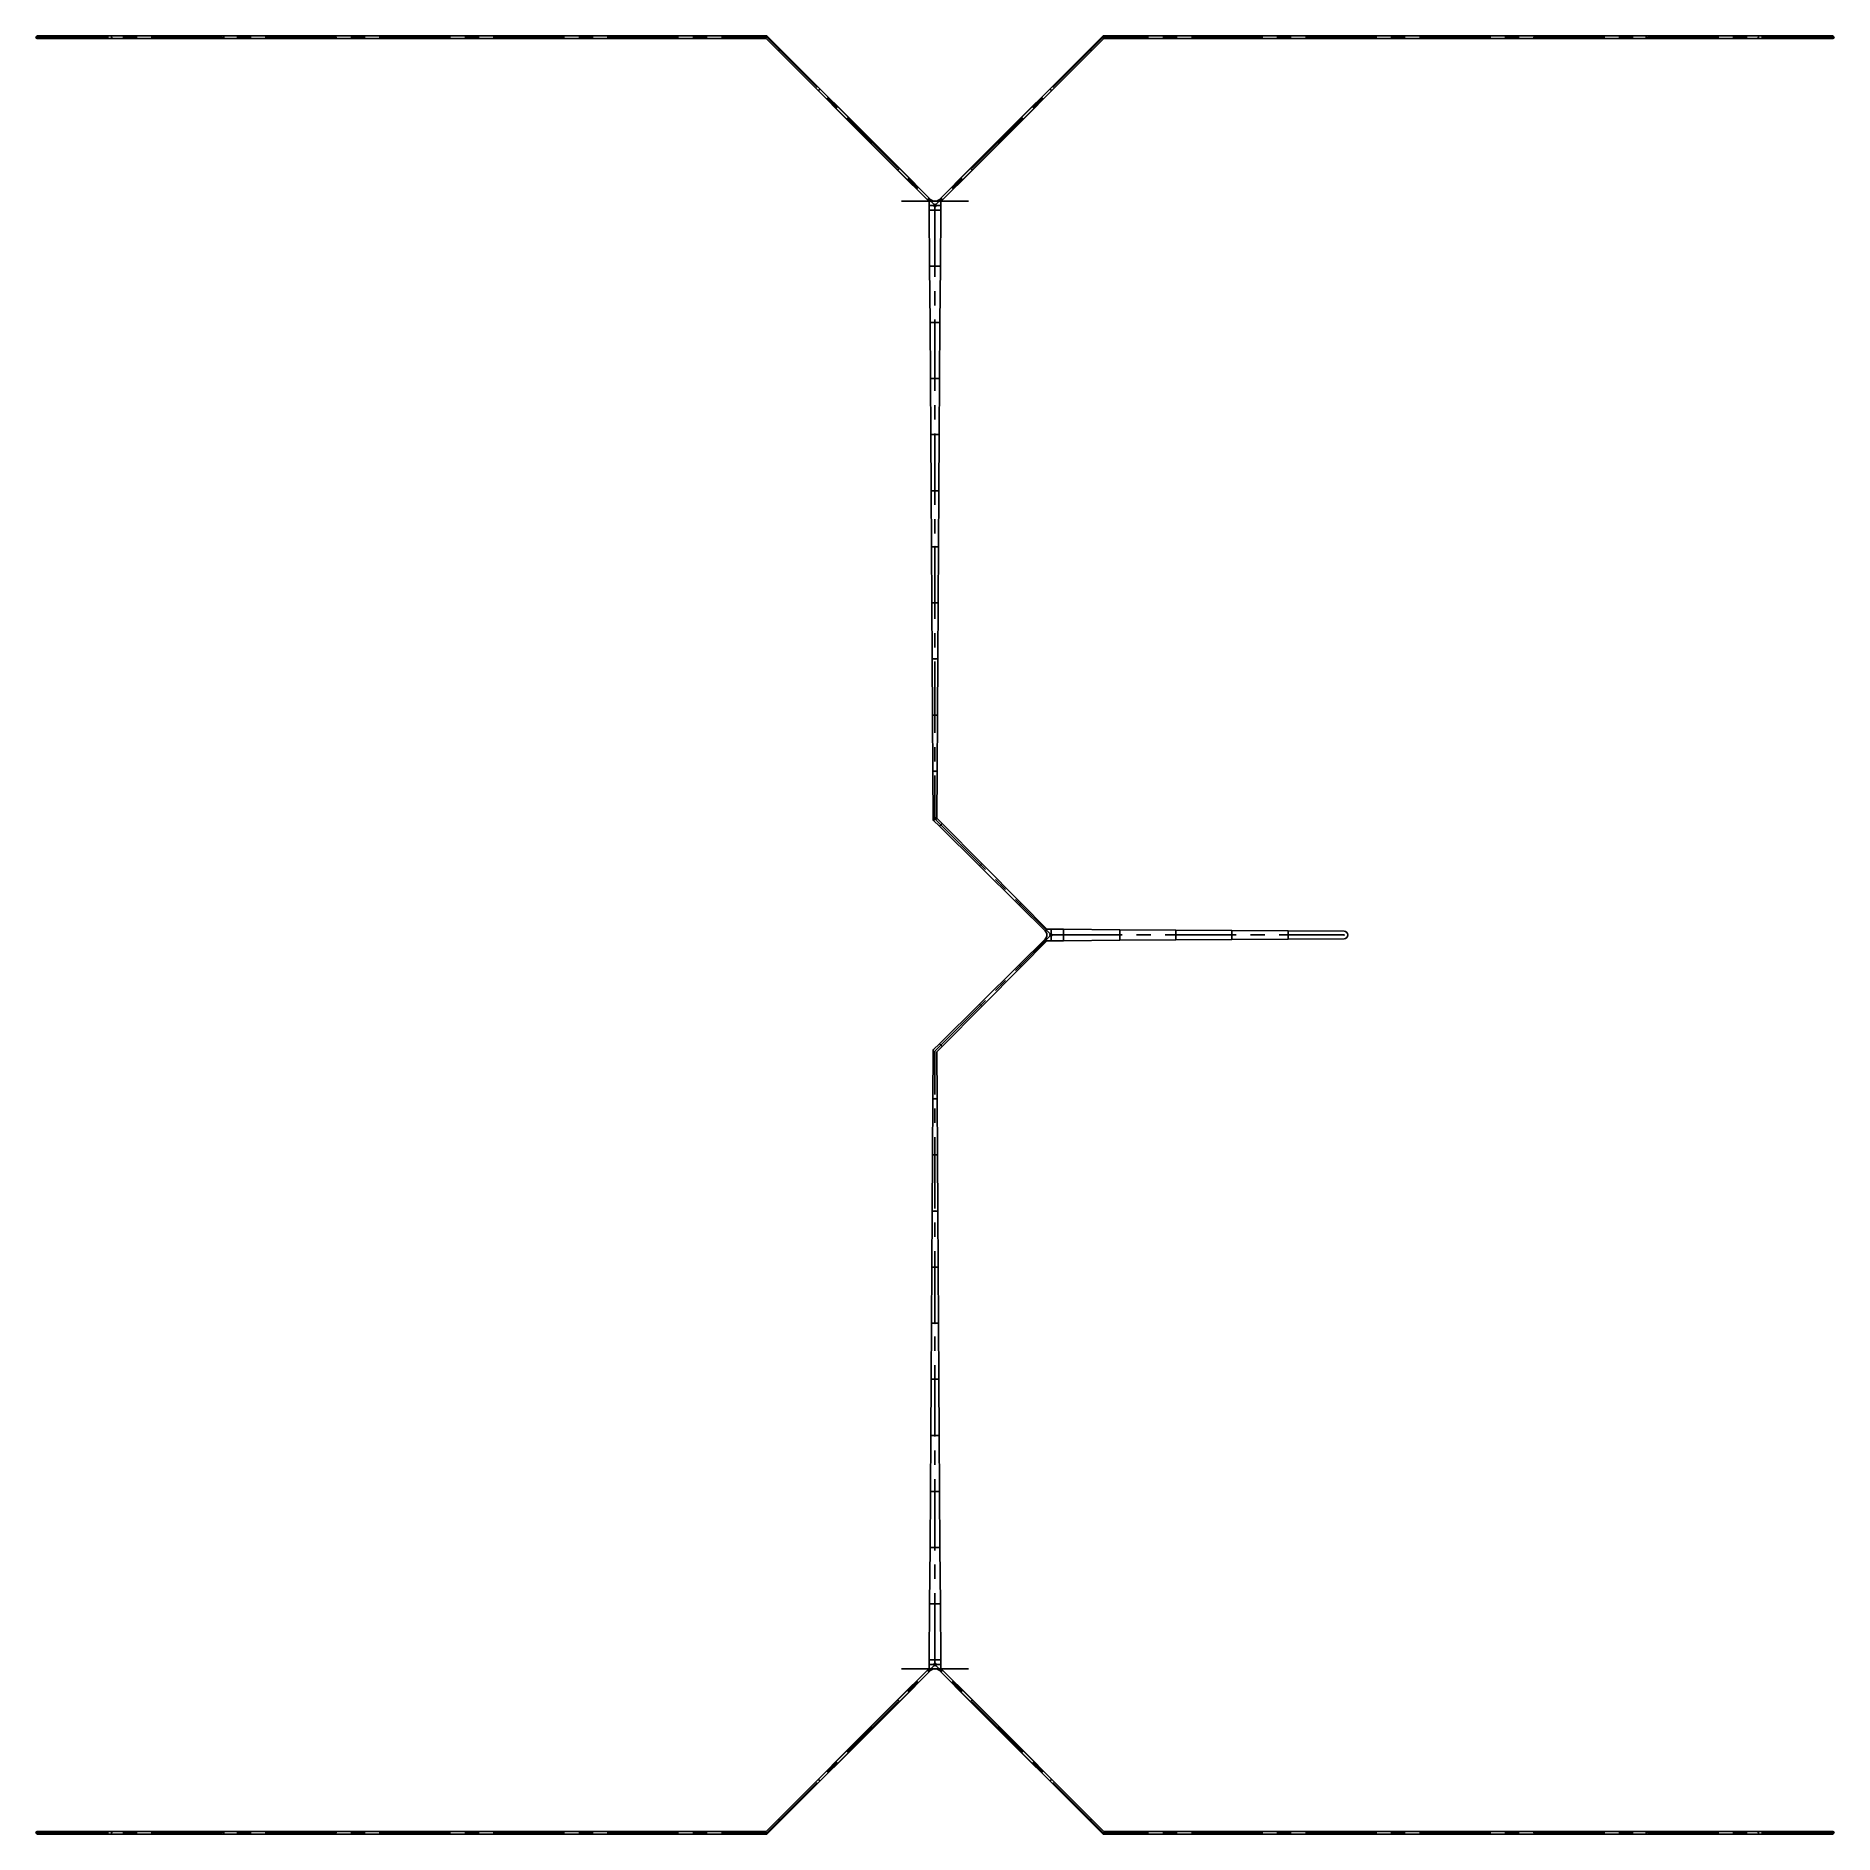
# Model space of a CAD drawing. Header units: millimetres. Extents: x 15 to 335, y 15 to 335.
import ezdxf

# ---------------------------------------------------------------- set-up
doc = ezdxf.new("R2010")
doc.units = ezdxf.units.MM
doc.header["$PDSIZE"] = -1
doc.linetypes.add('CENTERX2', pattern=[20.32, 12.7, -2.54, 2.54, -2.54])

msp = doc.modelspace()

# ---------------------------------------------------------------- linework, layer by layer
at = {"color": 7, "linetype": 'CENTERX2'}
for p, q in [((15, 334.77), (15, 335.23)), ((15, 335), (145, 335)), ((18.24, 334.77), (18.24, 335.23)), ((28.24, 334.77), (28.24, 335.23)), ((38.24, 334.77), (38.24, 335.23)), ((48.24, 334.77), (48.24, 335.23)), ((58.24, 334.77), (58.24, 335.23)), ((68.24, 334.77), (68.24, 335.23)), ((78.24, 334.77), (78.24, 335.23)), ((88.24, 334.77), (88.24, 335.23)), ((98.24, 334.77), (98.24, 335.23)), ((108.24, 334.77), (108.24, 335.23)), ((118.24, 334.77), (118.24, 335.23)), ((128.24, 334.77), (128.24, 335.23)), ((138.24, 334.77), (138.24, 335.23)), ((145, 335), (175, 305)), ((205, 335), (175, 305)), ((205, 335), (204.84, 335.16)), ((335, 335), (205, 335)), ((205, 335), (205.1, 334.77)), ((205, 335), (205, 334.77)), ((205, 335), (205.16, 334.84)), ((205.1, 334.77), (205, 334.77)), ((205.1, 334.77), (205.27, 334.95)), ((211.76, 334.77), (211.76, 335.23)), ((221.76, 334.77), (221.76, 335.23)), ((231.76, 334.77), (231.76, 335.23)), ((241.76, 334.77), (241.76, 335.23)), ((251.76, 334.77), (251.76, 335.23)), ((261.76, 334.77), (261.76, 335.23)), ((271.76, 334.77), (271.76, 335.23)), ((281.76, 334.77), (281.76, 335.23)), ((291.76, 334.77), (291.76, 335.23)), ((301.76, 334.77), (301.76, 335.23)), ((311.76, 334.77), (311.76, 335.23)), ((321.76, 334.77), (321.76, 335.23)), ((331.76, 334.77), (331.76, 335.23)), ((335, 334.77), (335, 335.23)), ((147.12, 332.55), (147.45, 332.88)), ((202.88, 332.55), (202.55, 332.88)), ((154.19, 325.48), (154.52, 325.81)), ((195.81, 325.48), (195.48, 325.81)), ((161.59, 318.73), (161.27, 318.41)), ((188.41, 318.73), (188.73, 318.41)), ((168.66, 311.66), (168.34, 311.34)), ((181.34, 311.66), (181.66, 311.34)), ((169, 305.79), (181, 305.79)), ((174.28, 306.05), (173.95, 305.72)), ((174.28, 306.05), (173.95, 305.72)), ((173.95, 305), (176.05, 305)), ((175, 305), (175, 195.68)), ((175.72, 306.05), (176.05, 305.72)), ((175.72, 306.05), (176.05, 305.72)), ((173.95, 304.19), (176.05, 304.19)), ((174.04, 294.19), (175.96, 294.19)), ((174.12, 284.19), (175.88, 284.19)), ((174.19, 274.19), (175.81, 274.19)), ((174.26, 264.19), (175.74, 264.19)), ((174.33, 254.19), (175.67, 254.19)), ((174.4, 244.19), (175.6, 244.19)), ((174.46, 234.19), (175.54, 234.19)), ((175.49, 224.19), (174.51, 224.19)), ((174.57, 214.19), (175.43, 214.19)), ((174.62, 204.19), (175.38, 204.19)), ((174.65, 195.68), (175, 195.68)), ((175, 195.68), (174.75, 195.43)), ((175, 195.68), (175.25, 195.93)), ((175, 195.68), (175.35, 195.82)), ((175, 195.68), (195.68, 175)), ((175, 195.68), (195.68, 175)), ((175, 195.68), (175.35, 195.68)), ((175.25, 195.93), (175.35, 195.82)), ((175.35, 195.68), (175.35, 195.82)), ((175.81, 194.38), (176.29, 194.86)), ((182.92, 187.34), (183.33, 187.76)), ((190.01, 180.3), (190.38, 180.66)), ((175, 154.32), (195.68, 175)), ((175, 154.32), (195.68, 175)), ((194.94, 176.05), (194.63, 175.74)), ((195.68, 173.95), (195.68, 176.05)), ((195.68, 175), (247.92, 175)), ((197.92, 176.04), (197.92, 173.96)), ((207.92, 174.05), (207.92, 175.95)), ((217.92, 175.87), (217.92, 174.13)), ((227.92, 175.8), (227.92, 174.2)), ((237.92, 175.73), (237.92, 174.27)), ((190.01, 169.7), (190.38, 169.34)), ((182.92, 162.66), (183.33, 162.24)), ((175, 45), (175, 154.32)), ((175.81, 155.62), (176.29, 155.14)), ((174.62, 145.81), (175.38, 145.81)), ((174.57, 135.81), (175.43, 135.81)), ((175.49, 125.81), (174.51, 125.81)), ((174.46, 115.81), (175.54, 115.81)), ((174.4, 105.81), (175.6, 105.81)), ((174.33, 95.81), (175.67, 95.81)), ((174.26, 85.81), (175.74, 85.81)), ((174.19, 75.81), (175.81, 75.81)), ((174.12, 65.81), (175.88, 65.81)), ((174.04, 55.81), (175.96, 55.81)), ((145, 15), (175, 45)), ((173.95, 45.81), (176.05, 45.81)), ((173.95, 45), (176.05, 45)), ((205, 15), (175, 45)), ((169, 44.21), (181, 44.21)), ((174.28, 43.95), (173.95, 44.28)), ((174.28, 43.95), (173.95, 44.28)), ((175.72, 43.95), (176.05, 44.28)), ((175.72, 43.95), (176.05, 44.28)), ((168.66, 38.34), (168.34, 38.66)), ((181.34, 38.34), (181.66, 38.66)), ((161.59, 31.27), (161.27, 31.59)), ((188.41, 31.27), (188.73, 31.59)), ((154.19, 24.52), (154.52, 24.19)), ((195.81, 24.52), (195.48, 24.19)), ((147.12, 17.45), (147.45, 17.12)), ((202.88, 17.45), (202.55, 17.12)), ((15, 15.23), (15, 14.77)), ((15, 15), (145, 15)), ((18.24, 15.23), (18.24, 14.77)), ((28.24, 15.23), (28.24, 14.77)), ((38.24, 15.23), (38.24, 14.77)), ((48.24, 15.23), (48.24, 14.77)), ((58.24, 15.23), (58.24, 14.77)), ((68.24, 15.23), (68.24, 14.77)), ((78.24, 15.23), (78.24, 14.77)), ((88.24, 15.23), (88.24, 14.77)), ((98.24, 15.23), (98.24, 14.77)), ((108.24, 15.23), (108.24, 14.77)), ((118.24, 15.23), (118.24, 14.77)), ((128.24, 15.23), (128.24, 14.77)), ((138.24, 15.23), (138.24, 14.77)), ((335, 15), (205, 15)), ((211.76, 15.23), (211.76, 14.77)), ((221.76, 15.23), (221.76, 14.77)), ((231.76, 15.23), (231.76, 14.77)), ((241.76, 15.23), (241.76, 14.77)), ((251.76, 15.23), (251.76, 14.77)), ((261.76, 15.23), (261.76, 14.77)), ((271.76, 15.23), (271.76, 14.77)), ((281.76, 15.23), (281.76, 14.77)), ((291.76, 15.23), (291.76, 14.77)), ((301.76, 15.23), (301.76, 14.77)), ((311.76, 15.23), (311.76, 14.77)), ((321.76, 15.23), (321.76, 14.77)), ((331.76, 15.23), (331.76, 14.77)), ((335, 15.23), (335, 14.77))]:
    msp.add_line(p, q, dxfattribs=at)
at = {"color": 7, "linetype": 'Continuous'}
for p, q in [((18.24, 335.23), (15, 335.23)), ((18.24, 334.77), (15, 334.77)), ((18.24, 335.23), (28.24, 335.23)), ((18.24, 334.77), (28.24, 334.77)), ((38.24, 335.23), (28.24, 335.23)), ((38.24, 334.77), (28.24, 334.77)), ((48.24, 335.23), (38.24, 335.23)), ((48.24, 334.77), (38.24, 334.77)), ((58.24, 335.23), (48.24, 335.23)), ((58.24, 334.77), (48.24, 334.77)), ((68.24, 335.23), (58.24, 335.23)), ((68.24, 334.77), (58.24, 334.77)), ((68.24, 335.23), (78.24, 335.23)), ((68.24, 334.77), (78.24, 334.77)), ((78.24, 335.23), (88.24, 335.23)), ((78.24, 334.77), (88.24, 334.77)), ((88.24, 335.23), (98.24, 335.23)), ((88.24, 334.77), (98.24, 334.77)), ((98.24, 335.23), (108.24, 335.23)), ((98.24, 334.77), (108.24, 334.77)), ((118.24, 335.23), (108.24, 335.23)), ((118.24, 334.77), (108.24, 334.77)), ((118.24, 335.23), (128.24, 335.23)), ((118.24, 334.77), (128.24, 334.77)), ((138.24, 335.23), (128.24, 335.23)), ((138.24, 334.77), (128.24, 334.77)), ((145, 335.23), (138.24, 335.23)), ((144.9, 334.77), (138.24, 334.77)), ((168.34, 311.34), (144.9, 334.77)), ((168.66, 311.66), (145.16, 335.16)), ((181.34, 311.66), (204.84, 335.16)), ((181.66, 311.34), (205.1, 334.77)), ((205, 335.23), (211.76, 335.23)), ((205.1, 334.77), (211.76, 334.77)), ((211.76, 335.23), (221.76, 335.23)), ((211.76, 334.77), (221.76, 334.77)), ((231.76, 335.23), (221.76, 335.23)), ((231.76, 334.77), (221.76, 334.77)), ((231.76, 335.23), (241.76, 335.23)), ((231.76, 334.77), (241.76, 334.77)), ((251.76, 335.23), (241.76, 335.23)), ((251.76, 334.77), (241.76, 334.77)), ((261.76, 335.23), (251.76, 335.23)), ((261.76, 334.77), (251.76, 334.77)), ((271.76, 335.23), (261.76, 335.23)), ((271.76, 334.77), (261.76, 334.77)), ((281.76, 335.23), (271.76, 335.23)), ((281.76, 334.77), (271.76, 334.77)), ((281.76, 335.23), (291.76, 335.23)), ((281.76, 334.77), (291.76, 334.77)), ((291.76, 335.23), (301.76, 335.23)), ((291.76, 334.77), (301.76, 334.77)), ((301.76, 335.23), (311.76, 335.23)), ((301.76, 334.77), (311.76, 334.77)), ((311.76, 335.23), (321.76, 335.23)), ((311.76, 334.77), (321.76, 334.77)), ((331.76, 335.23), (321.76, 335.23)), ((331.76, 334.77), (321.76, 334.77)), ((331.76, 335.23), (335, 335.23)), ((331.76, 334.77), (335, 334.77)), ((173.95, 305.72), (168.34, 311.34)), ((174.28, 306.05), (168.66, 311.66)), ((175.72, 306.05), (181.34, 311.66)), ((176.05, 305.72), (181.66, 311.34)), ((173.95, 305), (173.95, 305.72)), ((173.95, 305), (173.95, 305.72)), ((173.95, 304.19), (173.95, 305)), ((173.95, 305), (173.95, 304.19)), ((176.05, 305), (176.05, 305.72)), ((176.05, 305), (176.05, 305.72)), ((176.05, 305), (176.05, 304.19)), ((176.05, 304.19), (176.05, 305)), ((174.04, 294.19), (173.95, 304.19)), ((175.96, 294.19), (176.05, 304.19)), ((174.12, 284.19), (174.04, 294.19)), ((175.88, 284.19), (175.96, 294.19)), ((174.19, 274.19), (174.12, 284.19)), ((175.81, 274.19), (175.88, 284.19)), ((174.26, 264.19), (174.19, 274.19)), ((175.74, 264.19), (175.81, 274.19)), ((174.33, 254.19), (174.26, 264.19)), ((175.67, 254.19), (175.74, 264.19)), ((174.4, 244.19), (174.33, 254.19)), ((175.6, 244.19), (175.67, 254.19)), ((174.46, 234.19), (174.4, 244.19)), ((175.54, 234.19), (175.6, 244.19)), ((174.46, 234.19), (174.51, 224.19)), ((175.54, 234.19), (175.49, 224.19)), ((174.57, 214.19), (174.51, 224.19)), ((175.43, 214.19), (175.49, 224.19)), ((174.62, 204.19), (174.57, 214.19)), ((175.38, 204.19), (175.43, 214.19)), ((174.65, 195.68), (174.62, 204.19)), ((175.35, 195.82), (175.38, 204.19)), ((176.29, 194.86), (175.35, 195.82)), ((175.81, 194.38), (174.75, 195.43)), ((175.81, 194.38), (182.92, 187.34)), ((176.29, 194.86), (183.33, 187.76)), ((182.92, 187.34), (190.01, 180.3)), ((183.33, 187.76), (190.38, 180.66)), ((190.01, 180.3), (194.63, 175.74)), ((190.01, 180.3), (194.63, 175.74)), ((190.01, 180.3), (194.63, 175.74)), ((190.38, 180.66), (194.94, 176.05)), ((190.38, 180.66), (194.94, 176.05)), ((190.38, 180.66), (194.94, 176.05)), ((190.01, 169.7), (194.63, 174.26)), ((190.01, 169.7), (194.63, 174.26)), ((190.01, 169.7), (194.63, 174.26)), ((190.38, 169.34), (194.94, 173.95)), ((190.38, 169.34), (194.94, 173.95)), ((190.38, 169.34), (194.94, 173.95)), ((195.68, 176.05), (194.94, 176.05)), ((195.68, 176.05), (194.94, 176.05)), ((195.68, 176.05), (194.94, 176.05)), ((195.68, 176.05), (194.94, 176.05)), ((195.68, 173.95), (194.94, 173.95)), ((195.68, 173.95), (194.94, 173.95)), ((195.68, 173.95), (194.94, 173.95)), ((195.68, 173.95), (194.94, 173.95)), ((195.53, 175.15), (195.53, 175.15)), ((195.53, 175.15), (195.53, 175.15)), ((195.53, 174.85), (195.53, 174.85)), ((195.53, 174.85), (195.53, 174.85)), ((197.92, 176.04), (195.68, 176.05)), ((197.92, 176.04), (195.68, 176.05)), ((197.92, 176.04), (195.68, 176.05)), ((197.92, 176.04), (195.68, 176.05)), ((197.92, 173.96), (195.68, 173.95)), ((197.92, 173.96), (195.68, 173.95)), ((197.92, 173.96), (195.68, 173.95)), ((197.92, 173.96), (195.68, 173.95)), ((207.92, 175.95), (197.92, 176.04)), ((207.92, 175.95), (197.92, 176.04)), ((207.92, 175.95), (197.92, 176.04)), ((207.92, 175.95), (197.92, 176.04)), ((207.92, 174.05), (197.92, 173.96)), ((207.92, 174.05), (197.92, 173.96)), ((207.92, 174.05), (197.92, 173.96)), ((207.92, 174.05), (197.92, 173.96)), ((217.92, 175.87), (207.92, 175.95)), ((217.92, 175.87), (207.92, 175.95)), ((217.92, 175.87), (207.92, 175.95)), ((217.92, 175.87), (207.92, 175.95)), ((217.92, 174.13), (207.92, 174.05)), ((217.92, 174.13), (207.92, 174.05)), ((217.92, 174.13), (207.92, 174.05)), ((217.92, 174.13), (207.92, 174.05)), ((227.92, 175.8), (217.92, 175.87)), ((227.92, 175.8), (217.92, 175.87)), ((227.92, 175.8), (217.92, 175.87)), ((227.92, 175.8), (217.92, 175.87)), ((227.92, 174.2), (217.92, 174.13)), ((227.92, 174.2), (217.92, 174.13)), ((227.92, 174.2), (217.92, 174.13)), ((227.92, 174.2), (217.92, 174.13)), ((237.92, 175.73), (227.92, 175.8)), ((237.92, 175.73), (227.92, 175.8)), ((237.92, 175.73), (227.92, 175.8)), ((237.92, 175.73), (227.92, 175.8)), ((237.92, 174.27), (227.92, 174.2)), ((237.92, 174.27), (227.92, 174.2)), ((237.92, 174.27), (227.92, 174.2)), ((237.92, 174.27), (227.92, 174.2)), ((247.92, 175.66), (237.92, 175.73)), ((247.92, 175.66), (237.92, 175.73)), ((247.92, 175.66), (237.92, 175.73)), ((247.92, 175.66), (237.92, 175.73)), ((247.92, 174.34), (237.92, 174.27)), ((247.92, 174.34), (237.92, 174.27)), ((247.92, 174.34), (237.92, 174.27)), ((247.92, 174.34), (237.92, 174.27)), ((182.92, 162.66), (190.01, 169.7)), ((183.33, 162.24), (190.38, 169.34)), ((175.81, 155.62), (182.92, 162.66)), ((176.29, 155.14), (183.33, 162.24)), ((174.65, 154.32), (174.62, 145.81)), ((175.81, 155.62), (174.75, 154.57)), ((176.29, 155.14), (175.35, 154.18)), ((175.35, 154.18), (175.38, 145.81)), ((174.62, 145.81), (174.57, 135.81)), ((175.38, 145.81), (175.43, 135.81)), ((174.57, 135.81), (174.51, 125.81)), ((175.43, 135.81), (175.49, 125.81)), ((174.46, 115.81), (174.51, 125.81)), ((175.54, 115.81), (175.49, 125.81)), ((174.46, 115.81), (174.4, 105.81)), ((175.54, 115.81), (175.6, 105.81)), ((174.4, 105.81), (174.33, 95.81)), ((175.6, 105.81), (175.67, 95.81)), ((174.33, 95.81), (174.26, 85.81)), ((175.67, 95.81), (175.74, 85.81)), ((174.26, 85.81), (174.19, 75.81)), ((175.74, 85.81), (175.81, 75.81)), ((174.19, 75.81), (174.12, 65.81)), ((175.81, 75.81), (175.88, 65.81)), ((174.12, 65.81), (174.04, 55.81)), ((175.88, 65.81), (175.96, 55.81)), ((174.04, 55.81), (173.95, 45.81)), ((175.96, 55.81), (176.05, 45.81)), ((173.95, 45), (173.95, 45.81)), ((173.95, 45.81), (173.95, 45)), ((173.95, 45), (173.95, 44.28)), ((173.95, 45), (173.95, 44.28)), ((176.05, 45.81), (176.05, 45)), ((176.05, 45), (176.05, 45.81)), ((176.05, 45), (176.05, 44.28)), ((176.05, 45), (176.05, 44.28)), ((173.95, 44.28), (168.34, 38.66)), ((174.28, 43.95), (168.66, 38.34)), ((175.72, 43.95), (181.34, 38.34)), ((176.05, 44.28), (181.66, 38.66)), ((168.34, 38.66), (144.9, 15.23)), ((181.66, 38.66), (205.1, 15.23)), ((168.66, 38.34), (145.16, 14.84)), ((181.34, 38.34), (204.84, 14.84)), ((18.24, 15.23), (15, 15.23)), ((18.24, 14.77), (15, 14.77)), ((18.24, 15.23), (28.24, 15.23)), ((18.24, 14.77), (28.24, 14.77)), ((38.24, 15.23), (28.24, 15.23)), ((38.24, 14.77), (28.24, 14.77)), ((48.24, 15.23), (38.24, 15.23)), ((48.24, 14.77), (38.24, 14.77)), ((58.24, 15.23), (48.24, 15.23)), ((58.24, 14.77), (48.24, 14.77)), ((68.24, 15.23), (58.24, 15.23)), ((68.24, 14.77), (58.24, 14.77)), ((68.24, 15.23), (78.24, 15.23)), ((68.24, 14.77), (78.24, 14.77)), ((78.24, 15.23), (88.24, 15.23)), ((78.24, 14.77), (88.24, 14.77)), ((88.24, 15.23), (98.24, 15.23)), ((88.24, 14.77), (98.24, 14.77)), ((98.24, 15.23), (108.24, 15.23)), ((98.24, 14.77), (108.24, 14.77)), ((118.24, 15.23), (108.24, 15.23)), ((118.24, 14.77), (108.24, 14.77)), ((118.24, 15.23), (128.24, 15.23)), ((118.24, 14.77), (128.24, 14.77)), ((138.24, 15.23), (128.24, 15.23)), ((138.24, 14.77), (128.24, 14.77)), ((144.9, 15.23), (138.24, 15.23)), ((145, 14.77), (138.24, 14.77)), ((205, 14.77), (211.76, 14.77)), ((205.1, 15.23), (211.76, 15.23)), ((211.76, 15.23), (221.76, 15.23)), ((211.76, 14.77), (221.76, 14.77)), ((231.76, 15.23), (221.76, 15.23)), ((231.76, 14.77), (221.76, 14.77)), ((231.76, 15.23), (241.76, 15.23)), ((231.76, 14.77), (241.76, 14.77)), ((251.76, 15.23), (241.76, 15.23)), ((251.76, 14.77), (241.76, 14.77)), ((261.76, 15.23), (251.76, 15.23)), ((261.76, 14.77), (251.76, 14.77)), ((271.76, 15.23), (261.76, 15.23)), ((271.76, 14.77), (261.76, 14.77)), ((281.76, 15.23), (271.76, 15.23)), ((281.76, 14.77), (271.76, 14.77)), ((281.76, 15.23), (291.76, 15.23)), ((281.76, 14.77), (291.76, 14.77)), ((291.76, 15.23), (301.76, 15.23)), ((291.76, 14.77), (301.76, 14.77)), ((301.76, 15.23), (311.76, 15.23)), ((301.76, 14.77), (311.76, 14.77)), ((311.76, 15.23), (321.76, 15.23)), ((311.76, 14.77), (321.76, 14.77)), ((331.76, 15.23), (321.76, 15.23)), ((331.76, 14.77), (321.76, 14.77)), ((331.76, 15.23), (335, 15.23)), ((331.76, 14.77), (335, 14.77))]:
    msp.add_line(p, q, dxfattribs=at)
at = {"color": 7, "linetype": 'Continuous', "lineweight": 25}
for p, q in [((145, 335.23), (15, 335.23)), ((144.9, 334.77), (15, 334.77)), ((173.95, 305.72), (144.9, 334.77)), ((174.28, 306.05), (145.16, 335.16)), ((175.72, 306.05), (204.84, 335.16)), ((176.05, 305.72), (205.1, 334.77)), ((205, 335.23), (335, 335.23)), ((205.1, 334.77), (335, 334.77)), ((173.95, 304.19), (173.95, 305.72)), ((176.05, 305.72), (176.05, 304.19)), ((174.04, 294.19), (173.95, 304.19)), ((175.96, 294.19), (176.05, 304.19)), ((174.12, 284.19), (174.04, 294.19)), ((175.88, 284.19), (175.96, 294.19)), ((174.26, 264.19), (174.12, 284.19)), ((175.74, 264.19), (175.88, 284.19)), ((174.33, 254.19), (174.26, 264.19)), ((175.67, 254.19), (175.74, 264.19)), ((174.4, 244.19), (174.33, 254.19)), ((175.6, 244.19), (175.67, 254.19)), ((174.46, 234.19), (174.4, 244.19)), ((175.54, 234.19), (175.6, 244.19)), ((174.46, 234.19), (174.51, 224.19)), ((175.54, 234.19), (175.49, 224.19)), ((174.57, 214.19), (174.51, 224.19)), ((175.43, 214.19), (175.49, 224.19)), ((174.62, 204.19), (174.57, 214.19)), ((175.38, 204.19), (175.43, 214.19)), ((174.65, 195.68), (174.62, 204.19)), ((175.35, 195.82), (175.38, 204.19)), ((176.29, 194.86), (175.35, 195.82)), ((175.81, 194.38), (174.75, 195.43)), ((175.81, 194.38), (182.92, 187.34)), ((176.29, 194.86), (183.33, 187.76)), ((182.92, 187.34), (190.01, 180.3)), ((183.33, 187.76), (190.38, 180.66)), ((190.01, 180.3), (194.63, 175.74)), ((190.38, 180.66), (194.94, 176.05)), ((190.01, 169.7), (194.63, 174.26)), ((190.38, 169.34), (194.94, 173.95)), ((195.68, 176.05), (194.94, 176.05)), ((195.68, 173.95), (194.94, 173.95)), ((197.92, 176.04), (195.68, 176.05)), ((197.92, 173.96), (195.68, 173.95)), ((207.92, 175.95), (197.92, 176.04)), ((207.92, 174.05), (197.92, 173.96)), ((217.92, 175.87), (207.92, 175.95)), ((217.92, 174.13), (207.92, 174.05)), ((227.92, 175.8), (217.92, 175.87)), ((227.92, 174.2), (217.92, 174.13)), ((237.92, 175.73), (227.92, 175.8)), ((237.92, 174.27), (227.92, 174.2)), ((247.92, 175.66), (237.92, 175.73)), ((247.92, 174.34), (237.92, 174.27)), ((182.92, 162.66), (190.01, 169.7)), ((183.33, 162.24), (190.38, 169.34)), ((175.81, 155.62), (182.92, 162.66)), ((176.29, 155.14), (183.33, 162.24)), ((174.65, 154.32), (174.62, 145.81)), ((175.81, 155.62), (174.75, 154.57)), ((176.29, 155.14), (175.35, 154.18)), ((175.35, 154.18), (175.38, 145.81)), ((174.62, 145.81), (174.57, 135.81)), ((175.38, 145.81), (175.43, 135.81)), ((174.57, 135.81), (174.51, 125.81)), ((175.43, 135.81), (175.49, 125.81)), ((174.46, 115.81), (174.51, 125.81)), ((175.54, 115.81), (175.49, 125.81)), ((174.46, 115.81), (174.4, 105.81)), ((175.54, 115.81), (175.6, 105.81)), ((174.4, 105.81), (174.33, 95.81)), ((175.6, 105.81), (175.67, 95.81)), ((174.33, 95.81), (174.26, 85.81)), ((175.67, 95.81), (175.74, 85.81)), ((174.26, 85.81), (174.12, 65.81)), ((175.74, 85.81), (175.88, 65.81)), ((174.12, 65.81), (174.04, 55.81)), ((175.88, 65.81), (175.96, 55.81)), ((174.04, 55.81), (173.95, 45.81)), ((175.96, 55.81), (176.05, 45.81)), ((173.95, 44.28), (173.95, 45.81)), ((176.05, 45.81), (176.05, 44.28)), ((173.95, 44.28), (144.9, 15.23)), ((174.28, 43.95), (145.16, 14.84)), ((175.72, 43.95), (204.84, 14.84)), ((176.05, 44.28), (205.1, 15.23)), ((144.9, 15.23), (15, 15.23)), ((145, 14.77), (15, 14.77)), ((205, 14.77), (335, 14.77)), ((205.1, 15.23), (335, 15.23))]:
    msp.add_line(p, q, dxfattribs=at)
at = {"color": 7, "linetype": 'CENTERX2'}
for centre, radius in [((175, 305), 0.23), ((195.68, 175), 0.212), ((175, 45), 0.23)]:
    msp.add_circle(centre, radius, dxfattribs=at)
at = {"color": 7, "linetype": 'Continuous'}
for centre, radius, start, end in [((15, 335), 0.23, 90, 270), ((145, 335), 0.23, 45, 90), ((205, 335), 0.23, 90, 135), ((335, 335), 0.23, 270, 90), ((175, 306.92), 1.13, 230.2781, 309.7219), ((175, 195.68), 0.35, 180, 225.3849), ((193.9, 175), 1.04, 314.6794, 45.3206), ((247.92, 175), 0.659, 270, 90), ((175, 154.32), 0.35, 134.6151, 180), ((175, 43.08), 1.13, 50.2781, 129.7219), ((15, 15), 0.23, 90, 270), ((145, 15), 0.23, 270, 315), ((205, 15), 0.23, 225, 270), ((335, 15), 0.23, 270, 90)]:
    msp.add_arc(centre, radius, start, end, dxfattribs=at)
at = {"color": 7, "linetype": 'Continuous', "lineweight": 25}
for centre, radius, start, end in [((15, 335), 0.23, 90, 270), ((145, 335), 0.23, 45, 90), ((205, 335), 0.23, 90, 135), ((335, 335), 0.23, 270, 90), ((175, 306.92), 1.13, 230.2781, 309.7219), ((175, 195.68), 0.35, 180, 225.3849), ((193.9, 175), 1.04, 314.6794, 45.3206), ((247.92, 175), 0.659, 270, 90), ((175, 154.32), 0.35, 134.6151, 180), ((175, 43.08), 1.13, 50.2781, 129.7219), ((15, 15), 0.23, 90, 270), ((145, 15), 0.23, 270, 315), ((205, 15), 0.23, 225, 270), ((335, 15), 0.23, 270, 90)]:
    msp.add_arc(centre, radius, start, end, dxfattribs=at)
at = {"color": 7, "linetype": 'Continuous'}
for p in [(18.24, 335), (28.24, 335), (38.24, 335), (48.24, 335), (58.24, 335), (68.24, 335), (78.24, 335), (88.24, 335), (98.24, 335), (108.24, 335), (118.24, 335), (128.24, 335), (138.24, 335), (205, 335), (205, 335), (211.76, 335), (211.76, 335), (211.76, 335), (221.76, 335), (221.76, 335), (231.76, 335), (231.76, 335), (241.76, 335), (241.76, 335), (251.76, 335), (251.76, 335), (261.76, 335), (261.76, 335), (271.76, 335), (271.76, 335), (281.76, 335), (281.76, 335), (291.76, 335), (291.76, 335), (301.76, 335), (301.76, 335), (311.76, 335), (311.76, 335), (321.76, 335), (321.76, 335), (331.76, 335), (331.76, 335), (335, 335), (335, 335), (147.29, 332.71), (202.71, 332.71), (202.71, 332.71), (154.36, 325.64), (195.64, 325.64), (195.64, 325.64), (161.43, 318.57), (188.57, 318.57), (188.57, 318.57), (168.5, 311.5), (181.5, 311.5), (181.5, 311.5), (175, 305.79), (175, 305), (175, 305), (175, 304.19), (175, 304.19), (175, 294.19), (175, 294.19), (175, 284.19), (175, 284.19), (175, 284.19), (175, 274.19), (175, 274.19), (175, 264.19), (175, 264.19), (175, 254.19), (175, 254.19), (175, 244.19), (175, 244.19), (175, 234.19), (175, 234.19), (175, 224.19), (175, 224.19), (175, 214.19), (175, 214.19), (175, 204.19), (175, 195.68), (176.05, 194.62), (183.12, 187.55), (190.2, 180.48), (195.68, 175), (197.92, 175), (207.92, 175), (217.92, 175), (227.92, 175), (237.92, 175), (247.92, 175), (190.2, 169.52), (183.12, 162.45), (176.05, 155.38), (175, 145.81), (175, 135.81), (175, 125.81), (175, 115.81), (175, 105.81), (175, 95.81), (175, 85.81), (175, 75.81), (175, 65.81), (175, 55.81), (175, 45.81), (175, 44.21), (168.5, 38.5), (181.5, 38.5), (161.43, 31.43), (188.57, 31.43), (154.36, 24.36), (195.64, 24.36), (147.29, 17.29), (202.71, 17.29), (18.24, 15), (28.24, 15), (38.24, 15), (48.24, 15), (58.24, 15), (68.24, 15), (78.24, 15), (88.24, 15), (98.24, 15), (108.24, 15), (118.24, 15), (128.24, 15), (138.24, 15), (211.76, 15), (221.76, 15), (231.76, 15), (241.76, 15), (251.76, 15), (261.76, 15), (271.76, 15), (281.76, 15), (291.76, 15), (301.76, 15), (311.76, 15), (321.76, 15), (331.76, 15)]:
    msp.add_point(p, dxfattribs=at)

doc.saveas('drawing.dxf')
